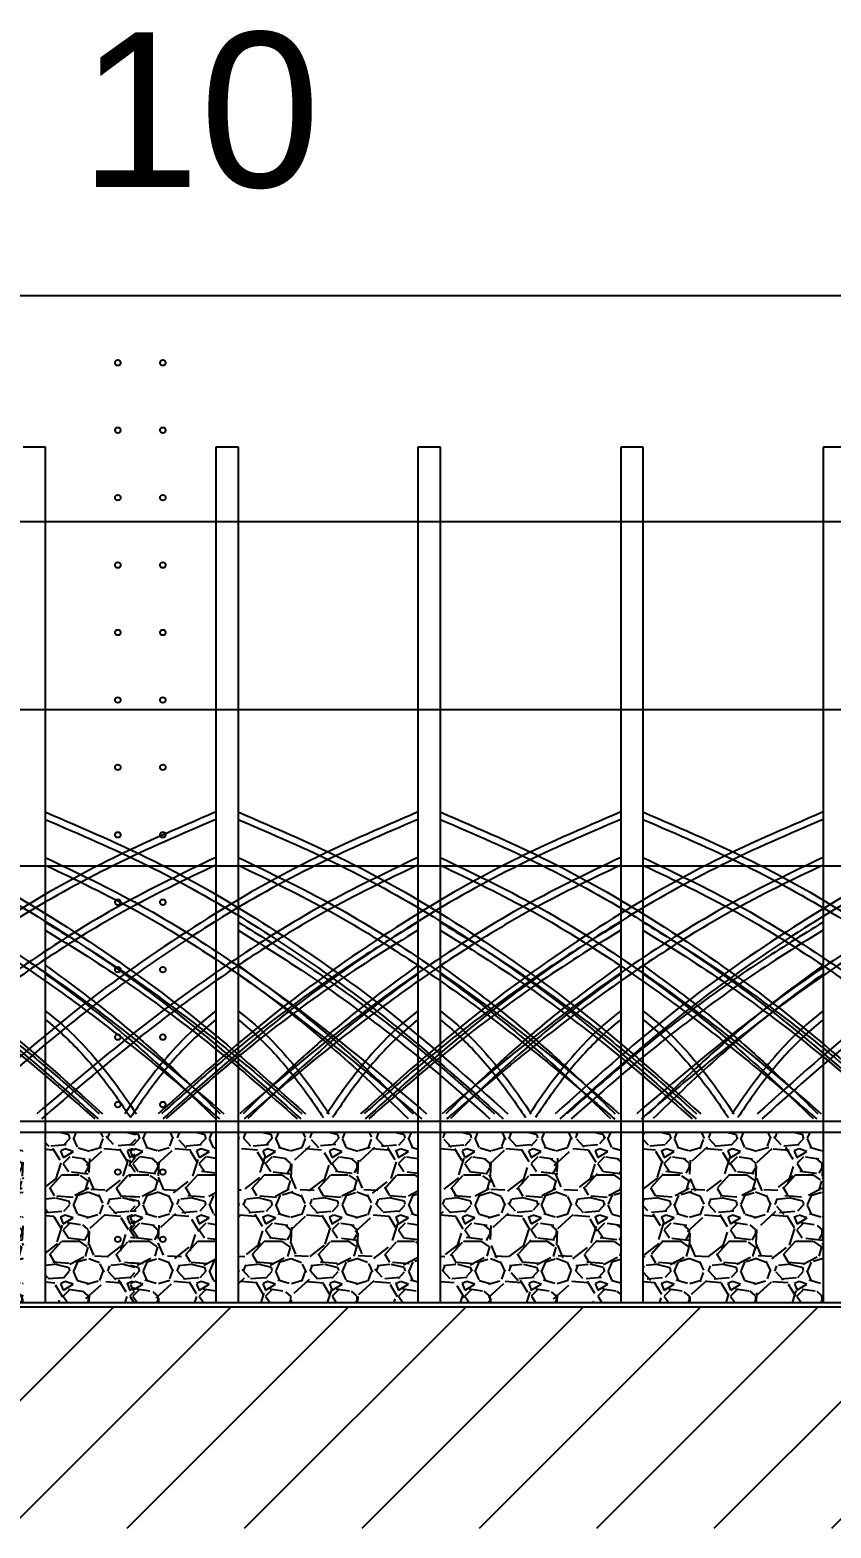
# Model space of a CAD drawing. Header units: feet. Extents: x 0 to 695, y -979 to -294.
# Drawn here: x 53.71 to 57.33, y -306.1 to -299.33 of the extents above; entities that cross this region are included whole.
import ezdxf

# ---------------------------------------------------------------- set-up
doc = ezdxf.new("R2010")
doc.units = ezdxf.units.FT
doc.header["$MEASUREMENT"] = 0
for name, color, linetype in [('ATM Mangroves', 3, 'Continuous'), ('Max Crest Water Height', 130, 'Continuous'), ('Max Water Level', 210, 'Continuous'), ('No of Bays', 2, 'Continuous'), ('Slabs', 7, 'Continuous')]:
    doc.layers.add(name, color=color, linetype=linetype)
doc.styles.get("Standard").update_dxf_attribs({"font": 'verdana.ttf'})

msp = doc.modelspace()

# ---------------------------------------------------------------- hatches: boundary and pattern name
at = {"transparency": 33554687}
h = msp.add_hatch(dxfattribs=at)
h.set_pattern_fill('ANSI31', color=256, scale=3)
h.set_pattern_definition([(45, (-1.99031259989304, 110.2803819911471), (-0.2651650429449553, 0.2651650429449554), [])])
h.paths.add_polyline_path([(10.41983944352068, -305.1031213217977), (3.049839443520682, -305.1031213217977), (3.049839443520682, -306.1031213217977), (98.10063944352068, -306.1031213217985), (99.10063944352068, -306.1031213217984), (99.10063944352068, -302.4455213217977), (107.2176394435207, -302.4455213217977), (107.2176394435207, -301.4455213217977), (98.30921900890351, -301.4455213217977), (98.30921900890348, -305.1031213217977), (10.67383944352068, -305.1031213217977)])
at = {"layer": 'Slabs', "transparency": 33554687}
h = msp.add_hatch(dxfattribs=at)
h.set_pattern_fill('GRAVEL', scale=0.3)
h.set_pattern_definition([(228.012787504, (76.68938094907664, 86.85683634273158), (-2.400000000000019, -2.700000000000001), [0.0403608, -3.995726414122109]), (184.969740728, (76.66238094907665, 86.82683634273155), (3.599999999999993, 0.3000000000000105), [0.0692604, -6.856777428368999]), (132.510447078, (76.59338094907665, 86.82083634273158), (3.000000000000035, -3.299999999999959), [0.0488364, -4.83480977882991]), (267.273689006, (76.47638094907664, 86.7458363427316), (0.3000000000000073, 6.000000000000005), [0.06307139999999987, -6.244067412488692]), (292.833654178, (76.47338094907664, 86.68283634273155), (-1.499999999999996, 3.600000000000009), [0.06184649999999994, -6.122811938426482]), (357.273689006, (76.49738094907664, 86.62583634273159), (-6.000000000000005, 0.3000000000000076), [0.06307139999999987, -6.244067412488692]), (37.6942404667, (76.56038094907665, 86.62283634273155), (-3.899999999999999, -2.999999999999992), [0.08340869999999999, -8.2574545646748]), (72.2553283749, (76.62638094907665, 86.67383634273159), (2.100000000000008, 6.600000000000001), [0.07874639999999987, -7.795896449044011]), (121.429565615, (76.65038094907665, 86.74883634273158), (-2.400000000000006, 3.899999999999996), [0.063285, -6.265221932918699]), (175.236358309, (76.61738094907663, 86.80283634273155), (3.299999999999995, -0.3000000000000114), [0.0722496, -3.54022877363769]), (222.397437798, (76.54538094907664, 86.80883634273158), (-3.599999999999989, -3.299999999999991), [0.0934344, -9.25001250143847]), (138.814074834, (76.77338094907664, 86.74283634273155), (-2.10000000000001, 1.8), [0.03189029999999993, -3.157153443820406]), (171.46923439, (76.74938094907664, 86.76383634273157), (3.899999999999999, -0.5999999999999985), [0.0606711, -6.0064534248471]), (225, (76.68938094907664, 86.77283634273158), (-3.330669073875469e-17, -0.2999999999999799), [0.04242629999999999, -0.38183776871193]), (203.198590514, (76.66838094907665, 86.80883634273158), (1.499999999999997, 0.5999999999999925), [0.0228474, -2.26188453175917]), (291.801409486, (76.64738094907663, 86.79983634273157), (-0.2999999999999052, 0.9000000000000308), [0.0323109, -1.58323854214035]), (30.96375653209999, (76.65938094907663, 86.7698363427316), (0.9000000000000159, 0.5999999999999939), [0.0524787, -1.69680686845359]), (161.565051177, (76.70438094907665, 86.79683634273158), (0.6000000000000034, -0.299999999999993), [0.03794729999999994, -0.9107359980505189]), (16.389540334, (76.47338094907664, 86.79983634273157), (2.99999999999999, 0.9000000000000131), [0.05316, -5.26285354400082]), (70.3461759419, (76.52438094907664, 86.81483634273155), (-1.200000000000366, -3.300000000001019), [0.04459829999999999, -4.4152223241957]), (293.198590514, (76.70438094907665, 86.85683634273158), (-0.5999999999999911, 1.499999999999997), [0.0456945, -2.23903743175917]), (343.610459666, (76.72238094907664, 86.81483634273155), (-2.99999999999999, 0.900000000000013), [0.05315999999999994, -5.262853544000691]), (339.44395478, (76.47338094907664, 86.61383634273159), (-1.500000000000011, 0.6000000000000073), [0.05126399999999993, -2.511937123595246]), (294.775140569, (76.52138094907664, 86.59583634273156), (-1.500000000000002, 3.3), [0.0429534, -4.2523929189828]), (66.8014094864, (76.70738094907664, 86.55683634273157), (0.5999999999999943, 1.499999999999991), [0.0456945, -2.23903743175917]), (17.3540246363, (76.72538094907664, 86.59883634273154), (-3.899999999999993, -1.199999999999989), [0.0502893, -4.978627084272]), (69.44395478040002, (76.56038094907665, 86.55683634273157), (-0.6000000000000021, -1.499999999999986), [0.02563199999999997, -2.537569123595246]), (101.309932474, (76.68938094907664, 86.55683634273157), (-0.2999999999999891, 1.200000000000004), [0.015297, -1.51440885407784]), (165.963756532, (76.68638094907665, 86.57183634273156), (0.8999999999999876, -0.3000000000000004), [0.0618465, -1.17508518768531]), (186.009005957, (76.62638094907665, 86.58683634273154), (3.000000000000014, 0.2999999999999949), [0.057315, -5.67417695236284]), (303.690067526, (76.65938094907663, 86.74283634273155), (-0.2999999999999962, 0.5999999999999958), [0.04326659999999993, -1.038398782639198]), (353.157226587, (76.68338094907664, 86.70683634273155), (5.100000000000004, -0.6000000000000159), [0.0755382, -7.47826878720849]), (60.9453959009, (76.75838094907664, 86.69783634273159), (-1.199999999999993, -2.099999999999993), [0.0308868, -3.0578022422961]), (90, (76.77338094907664, 86.72483634273158), (-0.2999999999999999, 0.3), [0.018, -0.282]), (120.256437164, (76.62038094907665, 86.59583634273156), (1.200000000000003, -2.100000000000002), [0.0416772, -4.12605599683494]), (48.01278750420001, (76.59938094907665, 86.63183634273156), (2.4, 2.699999999999993), [0.08072159999999999, -3.955365614122109]), (0, (76.65338094907663, 86.69183634273156), (0.3, 0.3), [0.078, -0.222]), (325.3048464690001, (76.73138094907664, 86.69183634273156), (3.000000000000041, -2.099999999999947), [0.04743419999999994, -4.695982290252592]), (254.054604099, (76.77038094907664, 86.66483634273158), (-0.3000000000000113, -1.200000000000001), [0.0436806, -2.14035236678415]), (207.645975364, (76.75838094907664, 86.62283634273155), (-5.699999999999985, -3.000000000000014), [0.0711195, -7.040842254677819]), (175.42607874, (76.69538094907664, 86.58983634273159), (-3.899999999999986, 0.3000000000000004), [0.07523969999999999, -7.448722022390669])])
h.paths.add_polyline_path([(51.84945928380588, -304.3157213217978), (51.03813526021221, -304.3157213217978), (51.03813526021221, -305.0840713217978), (50.93665928380587, -305.0840713217978), (50.93665928380587, -304.3157213217978), (50.54476660597039, -304.3157213217978), (50.55183944352067, -305.0840713217978), (54.18263702230021, -305.0840713217977), (54.1870592838059, -304.3157213217978), (53.78133526021222, -304.3157213217978), (53.78133526021222, -305.0840713217978), (53.67985928380588, -305.0840713217978), (53.67985928380588, -304.3157213217971), (52.86693526021222, -304.3157213217978), (52.86693526021222, -305.0840713217978), (52.76545928380587, -305.0840713217978), (52.76545928380587, -304.3157213217978), (51.94945928380588, -304.3157213217979), (51.95093526021222, -305.0840713217978), (51.84945928380588, -305.0840713217978)])
h = msp.add_hatch(dxfattribs=at)
h.set_pattern_fill('GRAVEL', scale=0.3)
h.set_pattern_definition([(228.012787504, (80.30342316903247, 86.85683634273158), (-2.400000000000019, -2.700000000000001), [0.0403608, -3.995726414122109]), (184.969740728, (80.27642316903248, 86.82683634273155), (3.599999999999993, 0.3000000000000105), [0.0692604, -6.856777428368999]), (132.510447078, (80.20742316903248, 86.82083634273158), (3.000000000000035, -3.299999999999959), [0.0488364, -4.83480977882991]), (267.273689006, (80.09042316903248, 86.7458363427316), (0.3000000000000073, 6.000000000000005), [0.06307139999999987, -6.244067412488692]), (292.833654178, (80.08742316903248, 86.68283634273155), (-1.499999999999996, 3.600000000000009), [0.06184649999999994, -6.122811938426482]), (357.273689006, (80.11142316903248, 86.62583634273159), (-6.000000000000005, 0.3000000000000076), [0.06307139999999987, -6.244067412488692]), (37.6942404667, (80.17442316903248, 86.62283634273155), (-3.899999999999999, -2.999999999999992), [0.08340869999999999, -8.2574545646748]), (72.2553283749, (80.24042316903248, 86.67383634273159), (2.100000000000008, 6.600000000000001), [0.07874639999999987, -7.795896449044011]), (121.429565615, (80.26442316903248, 86.74883634273158), (-2.400000000000006, 3.899999999999996), [0.063285, -6.265221932918699]), (175.236358309, (80.23142316903247, 86.80283634273155), (3.299999999999995, -0.3000000000000114), [0.0722496, -3.54022877363769]), (222.397437798, (80.15942316903248, 86.80883634273158), (-3.599999999999989, -3.299999999999991), [0.0934344, -9.25001250143847]), (138.814074834, (80.38742316903247, 86.74283634273155), (-2.10000000000001, 1.8), [0.03189029999999993, -3.157153443820406]), (171.46923439, (80.36342316903247, 86.76383634273157), (3.899999999999999, -0.5999999999999985), [0.0606711, -6.0064534248471]), (225, (80.30342316903247, 86.77283634273158), (-3.330669073875469e-17, -0.2999999999999799), [0.04242629999999999, -0.38183776871193]), (203.198590514, (80.28242316903248, 86.80883634273158), (1.499999999999997, 0.5999999999999925), [0.0228474, -2.26188453175917]), (291.801409486, (80.26142316903247, 86.79983634273157), (-0.2999999999999052, 0.9000000000000308), [0.0323109, -1.58323854214035]), (30.96375653209999, (80.27342316903247, 86.7698363427316), (0.9000000000000159, 0.5999999999999939), [0.0524787, -1.69680686845359]), (161.565051177, (80.31842316903249, 86.79683634273158), (0.6000000000000034, -0.299999999999993), [0.03794729999999994, -0.9107359980505189]), (16.389540334, (80.08742316903248, 86.79983634273157), (2.99999999999999, 0.9000000000000131), [0.05316, -5.26285354400082]), (70.3461759419, (80.13842316903248, 86.81483634273155), (-1.200000000000366, -3.300000000001019), [0.04459829999999999, -4.4152223241957]), (293.198590514, (80.31842316903249, 86.85683634273158), (-0.5999999999999911, 1.499999999999997), [0.0456945, -2.23903743175917]), (343.610459666, (80.33642316903247, 86.81483634273155), (-2.99999999999999, 0.900000000000013), [0.05315999999999994, -5.262853544000691]), (339.44395478, (80.08742316903248, 86.61383634273159), (-1.500000000000011, 0.6000000000000073), [0.05126399999999993, -2.511937123595246]), (294.775140569, (80.13542316903248, 86.59583634273156), (-1.500000000000002, 3.3), [0.0429534, -4.2523929189828]), (66.8014094864, (80.32142316903247, 86.55683634273157), (0.5999999999999943, 1.499999999999991), [0.0456945, -2.23903743175917]), (17.3540246363, (80.33942316903247, 86.59883634273154), (-3.899999999999993, -1.199999999999989), [0.0502893, -4.978627084272]), (69.44395478040002, (80.17442316903248, 86.55683634273157), (-0.6000000000000021, -1.499999999999986), [0.02563199999999997, -2.537569123595246]), (101.309932474, (80.30342316903247, 86.55683634273157), (-0.2999999999999891, 1.200000000000004), [0.015297, -1.51440885407784]), (165.963756532, (80.30042316903248, 86.57183634273156), (0.8999999999999876, -0.3000000000000004), [0.0618465, -1.17508518768531]), (186.009005957, (80.24042316903248, 86.58683634273154), (3.000000000000014, 0.2999999999999949), [0.057315, -5.67417695236284]), (303.690067526, (80.27342316903247, 86.74283634273155), (-0.2999999999999962, 0.5999999999999958), [0.04326659999999993, -1.038398782639198]), (353.157226587, (80.29742316903247, 86.70683634273155), (5.100000000000004, -0.6000000000000159), [0.0755382, -7.47826878720849]), (60.9453959009, (80.37242316903247, 86.69783634273159), (-1.199999999999993, -2.099999999999993), [0.0308868, -3.0578022422961]), (90, (80.38742316903247, 86.72483634273158), (-0.2999999999999999, 0.3), [0.018, -0.282]), (120.256437164, (80.23442316903248, 86.59583634273156), (1.200000000000003, -2.100000000000002), [0.0416772, -4.12605599683494]), (48.01278750420001, (80.21342316903248, 86.63183634273156), (2.4, 2.699999999999993), [0.08072159999999999, -3.955365614122109]), (0, (80.26742316903247, 86.69183634273156), (0.3, 0.3), [0.078, -0.222]), (325.3048464690001, (80.34542316903247, 86.69183634273156), (3.000000000000041, -2.099999999999947), [0.04743419999999994, -4.695982290252592]), (254.054604099, (80.38442316903247, 86.66483634273158), (-0.3000000000000113, -1.200000000000001), [0.0436806, -2.14035236678415]), (207.645975364, (80.37242316903247, 86.62283634273155), (-5.699999999999985, -3.000000000000014), [0.0711195, -7.040842254677819]), (175.42607874, (80.30942316903247, 86.58983634273159), (-3.899999999999986, 0.3000000000000004), [0.07523969999999999, -7.448722022390669])])
h.paths.add_polyline_path([(55.46350150376171, -304.3157213217978), (54.65217748016805, -304.3157213217978), (54.65217748016805, -305.0840713217978), (54.55070150376171, -305.0840713217978), (54.55070150376171, -304.3157213217978), (54.15880882592622, -304.3157213217978), (54.1658816634765, -305.0840713217977), (57.79667924225605, -305.0840713217978), (57.80110150376174, -304.3157213217978), (57.39537748016806, -304.3157213217978), (57.39537748016806, -305.0840713217978), (57.29390150376172, -305.0840713217978), (57.29390150376172, -304.3157213217971), (56.48097748016805, -304.3157213217978), (56.48097748016805, -305.0840713217978), (56.37950150376171, -305.0840713217978), (56.3795015037617, -304.3157213217978), (55.56350150376171, -304.3157213217979), (55.56497748016805, -305.0840713217978), (55.46350150376171, -305.0840713217978)])

# ---------------------------------------------------------------- linework, layer by layer
at = {"transparency": 33554687}
for p, q in [((10.67383944352068, -300.5311213217977), (98.10063944352068, -300.5311213217977)), ((10.67383944352068, -305.1031213217977), (98.10063944352068, -305.1031213217977)), ((21.29103944352068, -305.1031213217977), (98.30921900890348, -305.1031213217978)), ((54.20943944352068, -305.1031213217977), (57.86703944352068, -305.1031213217977))]:
    msp.add_line(p, q, dxfattribs=at)
at = {"color": 0, "transparency": 33554687}
for centre in [(54.10783944352068, -300.8359213217977), (54.31103944352068, -300.8359213217977)]:
    msp.add_circle(centre, 0.0127, dxfattribs=at)
at = {"transparency": 33554687}
for centre in [(54.10783944352068, -301.1407213217977), (54.31103944352068, -301.1407213217977), (54.10783944352068, -301.4455213217977), (54.31103944352068, -301.4455213217977), (54.10783944352068, -301.7503213217977), (54.31103944352068, -301.7503213217977), (54.10783944352068, -302.0551213217977), (54.31103944352068, -302.0551213217977), (54.10783944352068, -302.3599213217977), (54.31103944352068, -302.3599213217977), (54.10783944352067, -302.6647213217977), (54.31103944352068, -302.6647213217977), (54.10783944352067, -302.9695213217977), (54.31103944352068, -302.9695213217977), (54.10783944352067, -303.2743213217977), (54.31103944352068, -303.2743213217977), (54.10783944352067, -303.5791213217977), (54.31103944352068, -303.5791213217977), (54.10783944352067, -303.8839213217977), (54.31103944352068, -303.8839213217977), (54.10783944352068, -304.1887213217977), (54.31103944352068, -304.1887213217977), (54.10783944352068, -304.4935213217977), (54.31103944352068, -304.4935213217977), (54.10783944352068, -304.7983213217977), (54.31103944352068, -304.7983213217977)]:
    msp.add_circle(centre, 0.0127, dxfattribs=at)
at = {"layer": 'ATM Mangroves', "color": 7, "transparency": 33554687}
for p, q in [((53.78133526021222, -301.2169213217975), (53.67985928380588, -301.2169213217975)), ((54.65217748016805, -301.2169213217975), (54.55070150376171, -301.2169213217975)), ((55.56497748016805, -301.2169213217975), (55.46350150376171, -301.2169213217975)), ((56.48097748016805, -301.2169213217975), (56.37950150376171, -301.2169213217975)), ((57.39537748016806, -301.2169213217975), (57.29390150376172, -301.2169213217975)), ((10.87463944352066, -303.1097869782641), (65.06463944352066, -303.1097869782641)), ((54.20943944352067, -304.2649213217978), (50.55183944352067, -304.2649213217978)), ((54.20943944352067, -304.3157213217978), (50.55183944352067, -304.3157213217978)), ((57.86703944352066, -304.2649213217977), (54.20943944352066, -304.2649213217977)), ((57.86703944352066, -304.3157213217977), (54.20943944352066, -304.3157213217977)), ((46.90131228107094, -305.0840713217978), (65.1822394435207, -305.0840713217978))]:
    msp.add_line(p, q, dxfattribs=at)
for points in [[(53.78133526021222, -305.0840713217978), (53.78133526021222, -301.2169213217975)], [(53.78133526021222, -305.0840713217978), (53.78133526021222, -301.2169213217975)], [(54.55070150376171, -301.2169213217975), (54.55070150376171, -305.0840713217978)], [(54.55070150376171, -301.2169213217975), (54.55070150376171, -305.0840713217978)], [(54.65217748016805, -305.0840713217978), (54.65217748016805, -301.2169213217975)], [(54.65217748016805, -305.0840713217978), (54.65217748016805, -301.2169213217975)], [(55.46350150376171, -301.2169213217975), (55.46350150376171, -305.0840713217978)], [(55.46350150376171, -301.2169213217975), (55.46350150376171, -305.0840713217978)], [(55.56497748016805, -305.0840713217978), (55.56497748016805, -301.2169213217975)], [(55.56497748016805, -305.0840713217978), (55.56497748016805, -301.2169213217975)], [(56.37950150376171, -301.2169213217976), (56.37950150376171, -305.0840713217978)], [(56.37950150376171, -301.2169213217976), (56.37950150376171, -305.0840713217978)], [(56.48097748016805, -305.0840713217978), (56.48097748016805, -301.2169213217976)], [(56.48097748016805, -305.0840713217978), (56.48097748016805, -301.2169213217976)], [(57.29390150376172, -301.2169213217976), (57.29390150376172, -305.0840713217978)], [(57.29390150376172, -301.2169213217976), (57.29390150376172, -305.0840713217978)]]:
    msp.add_lwpolyline(points, dxfattribs=at)
for points in [[(51.9497016365974, -302.8662518402169), (52.4715148365974, -303.1033412402169), (52.99441063659739, -303.4075518402169), (53.51947163659744, -303.7832140402169), (54.0391196365974, -304.2303278402169)], [(54.55070150376174, -302.8662518402169), (54.02888830376174, -303.1033412402169), (53.50599250376175, -303.4075518402169), (52.9809315037617, -303.7832140402169), (52.46128350376174, -304.2303278402169)], [(52.8657016365974, -302.8662518402164), (53.3875148365974, -303.1033412402164), (53.91041063659738, -303.4075518402164), (54.43547163659743, -303.7832140402164), (54.9551196365974, -304.2303278402164)], [(55.46350150376174, -302.8662518402169), (54.94168830376174, -303.1033412402169), (54.41879250376176, -303.4075518402169), (53.89373150376171, -303.7832140402169), (53.37408350376175, -304.2303278402169)], [(53.78010163659741, -302.8662518402169), (54.3019148365974, -303.1033412402169), (54.82481063659739, -303.4075518402169), (55.34987163659744, -303.7832140402169), (55.8695196365974, -304.2303278402169)], [(56.37950150376174, -302.8662518402164), (55.85768830376174, -303.1033412402164), (55.33479250376175, -303.4075518402164), (54.8097315037617, -303.7832140402164), (54.29008350376174, -304.2303278402164)], [(54.65094385655323, -302.8662518402169), (55.17275705655323, -303.1033412402169), (55.69565285655322, -303.4075518402169), (56.22071385655327, -303.7832140402169), (56.74036185655323, -304.2303278402169)], [(57.29390150376175, -302.8662518402169), (56.77208830376175, -303.1033412402169), (56.24919250376176, -303.4075518402169), (55.72413150376171, -303.7832140402169), (55.20448350376175, -304.2303278402169)], [(55.56374385655324, -302.8662518402169), (56.08555705655323, -303.1033412402169), (56.60845285655322, -303.4075518402169), (57.13351385655327, -303.7832140402169), (57.65316185655323, -304.2303278402169)], [(58.1728010644714, -302.8662518402169), (57.6509878644714, -303.1033412402169), (57.12809206447142, -303.4075518402169), (56.60303106447137, -303.7832140402169), (56.08338306447141, -304.2303278402169)], [(56.47974385655323, -302.8662518402164), (57.00155705655323, -303.1033412402164), (57.52445285655322, -303.4075518402164), (58.04951385655327, -303.7832140402164), (58.56916185655323, -304.2303278402164)], [(59.0856010644714, -302.8662518402169), (58.56378786447141, -303.1033412402169), (58.04089206447142, -303.4075518402169), (57.51583106447137, -303.7832140402169), (56.99618306447141, -304.2303278402169)], [(54.55070150376174, -303.0719458402169), (54.12199190376175, -303.2873832402169), (53.69219970376177, -303.5547854402168), (53.26349010376175, -303.8687394402169), (52.82936750376175, -304.2303278402169)], [(52.8657016365974, -303.0719458402164), (53.29441123659739, -303.2873832402165), (53.72420343659737, -303.5547854402164), (54.15291303659739, -303.8687394402164), (54.58703563659738, -304.2303278402164)], [(55.46350150376174, -303.0719458402169), (55.03479190376175, -303.2873832402169), (54.60499970376177, -303.5547854402168), (54.17629010376175, -303.8687394402169), (53.74216750376176, -304.2303278402169)], [(53.78010163659741, -303.0719458402169), (54.2088112365974, -303.2873832402169), (54.63860343659738, -303.5547854402168), (55.0673130365974, -303.8687394402169), (55.50143563659739, -304.2303278402169)], [(54.65094385655323, -303.0719458402169), (55.07965345655322, -303.2873832402169), (55.5094456565532, -303.5547854402168), (55.93815525655322, -303.8687394402169), (56.37227785655322, -304.2303278402169)], [(56.37950150376174, -303.0719458402164), (55.95079190376175, -303.2873832402165), (55.52099970376177, -303.5547854402164), (55.09229010376175, -303.8687394402164), (54.65816750376175, -304.2303278402164)], [(55.56374385655324, -303.0719458402169), (55.99245345655323, -303.2873832402169), (56.42224565655321, -303.5547854402168), (56.85095525655323, -303.8687394402169), (57.28507785655322, -304.2303278402169)], [(57.29390150376175, -303.0719458402169), (56.86519190376175, -303.2873832402169), (56.43539970376177, -303.5547854402168), (56.00669010376176, -303.8687394402169), (55.57256750376176, -304.2303278402169)], [(58.1728010644714, -303.0719458402169), (57.74409146447141, -303.2873832402169), (57.31429926447143, -303.5547854402168), (56.88558966447141, -303.8687394402169), (56.45146706447142, -304.2303278402169)], [(56.47974385655323, -303.0719458402164), (56.90845345655323, -303.2873832402165), (57.33824565655321, -303.5547854402164), (57.76695525655322, -303.8687394402164), (58.20107785655322, -304.2303278402164)], [(52.8657016365974, -303.3642478402164), (53.15475583659738, -303.5461246402164), (53.44489263659741, -303.7507360402165), (53.73394683659739, -303.9780820402164), (54.02408363659739, -304.2303278402164)], [(53.78010163659741, -303.3642478402169), (54.06915583659739, -303.5461246402169), (54.35929263659742, -303.7507360402169), (54.6483468365974, -303.9780820402169), (54.9384836365974, -304.2303278402169)], [(55.46350150376174, -303.3642478402169), (55.17444730376176, -303.5461246402169), (54.88431050376173, -303.7507360402169), (54.59525630376175, -303.9780820402169), (54.30511950376175, -304.2303278402169)], [(54.65094385655323, -303.3642478402169), (54.93999805655321, -303.5461246402169), (55.23013485655324, -303.7507360402169), (55.51918905655322, -303.9780820402169), (55.80932585655322, -304.2303278402169)], [(56.37950150376174, -303.3642478402164), (56.09044730376176, -303.5461246402164), (55.80031050376173, -303.7507360402165), (55.51125630376175, -303.9780820402164), (55.22111950376175, -304.2303278402164)], [(55.56374385655324, -303.3642478402169), (55.85279805655322, -303.5461246402169), (56.14293485655325, -303.7507360402169), (56.43198905655323, -303.9780820402169), (56.72212585655323, -304.2303278402169)], [(57.29390150376175, -303.3642478402169), (57.00484730376176, -303.5461246402169), (56.71471050376174, -303.7507360402169), (56.42565630376176, -303.9780820402169), (56.13551950376176, -304.2303278402169)], [(56.47974385655323, -303.3642478402164), (56.76879805655322, -303.5461246402164), (57.05893485655324, -303.7507360402165), (57.34798905655322, -303.9780820402164), (57.63812585655322, -304.2303278402164)], [(53.78010163659741, -303.5591158402169), (53.97605223659741, -303.7041842402169), (54.1730854365974, -303.8633264402169), (54.36903603659741, -304.0376250402169), (54.57039963659741, -304.2303278402169)], [(54.65094385655323, -303.5591158402169), (54.84689445655324, -303.7041842402169), (55.04392765655323, -303.8633264402169), (55.23987825655323, -304.0376250402169), (55.44124185655324, -304.2303278402169)], [(55.46350150376174, -303.5591158402169), (55.26755090376174, -303.7041842402169), (55.07051770376174, -303.8633264402169), (54.87456710376174, -304.0376250402169), (54.67320350376173, -304.2303278402169)], [(55.56374385655324, -303.5591158402169), (55.75969445655324, -303.7041842402169), (55.95672765655323, -303.8633264402169), (56.15267825655324, -304.0376250402169), (56.35404185655324, -304.2303278402169)], [(56.37950150376174, -303.5591158402164), (56.18355090376173, -303.7041842402164), (55.98651770376174, -303.8633264402164), (55.79056710376174, -304.0376250402164), (55.58920350376173, -304.2303278402164)], [(56.47974385655323, -303.5591158402164), (56.67569445655324, -303.7041842402164), (56.87272765655323, -303.8633264402164), (57.06867825655323, -304.0376250402164), (57.27004185655324, -304.2303278402164)], [(57.29390150376175, -303.5591158402169), (57.09795090376174, -303.7041842402169), (56.90091770376175, -303.8633264402169), (56.70496710376175, -304.0376250402169), (56.50360350376174, -304.2303278402169)], [(53.78010163659741, -303.7648098402169), (53.8829486365974, -303.8514178402169), (53.98687823659742, -303.9585952402169), (54.08972523659739, -304.0852594402169), (54.19148963659737, -304.2303278402169)], [(54.55070150376174, -303.7648098402169), (54.44785450376174, -303.8514178402169), (54.34392490376172, -303.9585952402169), (54.24107790376176, -304.0852594402169), (54.13931350376178, -304.2303278402169)], [(54.65094385655323, -303.7648098402169), (54.75379085655323, -303.8514178402169), (54.85772045655325, -303.9585952402169), (54.96056745655321, -304.0852594402169), (55.06233185655319, -304.2303278402169)], [(55.46350150376174, -303.7648098402169), (55.36065450376174, -303.8514178402169), (55.25672490376173, -303.9585952402169), (55.15387790376176, -304.0852594402169), (55.05211350376178, -304.2303278402169)], [(55.56374385655324, -303.7648098402169), (55.66659085655323, -303.8514178402169), (55.77052045655325, -303.9585952402169), (55.87336745655322, -304.0852594402169), (55.9751318565532, -304.2303278402169)], [(56.37950150376174, -303.7648098402164), (56.27665450376174, -303.8514178402164), (56.17272490376173, -303.9585952402164), (56.06987790376176, -304.0852594402164), (55.96811350376178, -304.2303278402164)], [(56.47974385655323, -303.7648098402164), (56.58259085655323, -303.8514178402164), (56.68652045655325, -303.9585952402164), (56.78936745655322, -304.0852594402164), (56.89113185655319, -304.2303278402164)], [(57.29390150376175, -303.7648098402169), (57.19105450376175, -303.8514178402169), (57.08712490376173, -303.9585952402169), (56.98427790376176, -304.0852594402169), (56.88251350376179, -304.2303278402169)]]:
    msp.add_spline(points, degree=3, dxfattribs=at)
for points, knots in [([(51.94970163659737, -302.8999426132483), (52.10465090917389, -302.9664140228958), (52.25902736896105, -303.0328908578108), (52.71724856853623, -303.2584929251836), (53.00964427220259, -303.444115869876), (53.54406206846081, -303.8323189206952), (53.78152224489528, -304.0413587530325), (54.01847225720854, -304.2534006263759)], [0.01225711850538435, 0.01225711850538435, 0.01225711850538435, 0.01225711850538435, 0.4791094907207734, 0.4791094907207734, 1.43732847216232, 1.43732847216232, 2.31778453469601, 2.31778453469601, 2.31778453469601, 2.31778453469601]), ([(54.55070150376176, -302.8999426132483), (54.39575223118525, -302.9664140228958), (54.24137577139809, -303.0328908578108), (53.78315457182291, -303.2584929251836), (53.49075886815655, -303.444115869876), (52.95634107189833, -303.8323189206952), (52.71888089546386, -304.0413587530325), (52.4819308831506, -304.2534006263759)], [0.01225711850538435, 0.01225711850538435, 0.01225711850538435, 0.01225711850538435, 0.4791094907207734, 0.4791094907207734, 1.43732847216232, 1.43732847216232, 2.31778453469601, 2.31778453469601, 2.31778453469601, 2.31778453469601]), ([(52.86570163659737, -302.8999426132478), (53.02065090917389, -302.9664140228953), (53.17502736896105, -303.0328908578103), (53.63324856853622, -303.2584929251831), (53.92564427220258, -303.4441158698756), (54.46006206846081, -303.8323189206948), (54.69752224489527, -304.041358753032), (54.93447225720853, -304.2534006263755)], [0.01225711850538435, 0.01225711850538435, 0.01225711850538435, 0.01225711850538435, 0.4791094907207734, 0.4791094907207734, 1.43732847216232, 1.43732847216232, 2.31778453469601, 2.31778453469601, 2.31778453469601, 2.31778453469601]), ([(55.46350150376177, -302.8999426132483), (55.30855223118525, -302.9664140228958), (55.15417577139809, -303.0328908578108), (54.69595457182292, -303.2584929251836), (54.40355886815656, -303.444115869876), (53.86914107189833, -303.8323189206952), (53.63168089546387, -304.0413587530325), (53.39473088315061, -304.2534006263759)], [0.01225711850538435, 0.01225711850538435, 0.01225711850538435, 0.01225711850538435, 0.4791094907207734, 0.4791094907207734, 1.43732847216232, 1.43732847216232, 2.31778453469601, 2.31778453469601, 2.31778453469601, 2.31778453469601]), ([(53.78010163659738, -302.8999426132483), (53.9350509091739, -302.9664140228958), (54.08942736896105, -303.0328908578108), (54.54764856853623, -303.2584929251836), (54.84004427220259, -303.444115869876), (55.37446206846082, -303.8323189206952), (55.61192224489528, -304.0413587530325), (55.84887225720854, -304.2534006263759)], [0.01225711850538435, 0.01225711850538435, 0.01225711850538435, 0.01225711850538435, 0.4791094907207734, 0.4791094907207734, 1.43732847216232, 1.43732847216232, 2.31778453469601, 2.31778453469601, 2.31778453469601, 2.31778453469601]), ([(56.37950150376177, -302.8999426132478), (56.22455223118525, -302.9664140228953), (56.07017577139809, -303.0328908578103), (55.61195457182291, -303.2584929251831), (55.31955886815656, -303.4441158698756), (54.78514107189833, -303.8323189206948), (54.54768089546386, -304.041358753032), (54.3107308831506, -304.2534006263755)], [0.01225711850538435, 0.01225711850538435, 0.01225711850538435, 0.01225711850538435, 0.4791094907207734, 0.4791094907207734, 1.43732847216232, 1.43732847216232, 2.31778453469601, 2.31778453469601, 2.31778453469601, 2.31778453469601]), ([(54.65094385655321, -302.8999426132483), (54.80589312912972, -302.9664140228958), (54.96026958891688, -303.0328908578108), (55.41849078849206, -303.2584929251836), (55.71088649215842, -303.444115869876), (56.24530428841664, -303.8323189206952), (56.48276446485111, -304.0413587530325), (56.71971447716437, -304.2534006263759)], [0.01225711850538435, 0.01225711850538435, 0.01225711850538435, 0.01225711850538435, 0.4791094907207734, 0.4791094907207734, 1.43732847216232, 1.43732847216232, 2.31778453469601, 2.31778453469601, 2.31778453469601, 2.31778453469601]), ([(57.29390150376177, -302.8999426132483), (57.13895223118526, -302.9664140228958), (56.9845757713981, -303.0328908578108), (56.52635457182292, -303.2584929251836), (56.23395886815656, -303.444115869876), (55.69954107189834, -303.8323189206952), (55.46208089546387, -304.0413587530325), (55.22513088315061, -304.2534006263759)], [0.01225711850538435, 0.01225711850538435, 0.01225711850538435, 0.01225711850538435, 0.4791094907207734, 0.4791094907207734, 1.43732847216232, 1.43732847216232, 2.31778453469601, 2.31778453469601, 2.31778453469601, 2.31778453469601]), ([(55.56374385655321, -302.8999426132483), (55.71869312912973, -302.9664140228958), (55.87306958891688, -303.0328908578108), (56.33129078849206, -303.2584929251836), (56.62368649215842, -303.444115869876), (57.15810428841665, -303.8323189206952), (57.39556446485111, -304.0413587530325), (57.63251447716437, -304.2534006263759)], [0.01225711850538435, 0.01225711850538435, 0.01225711850538435, 0.01225711850538435, 0.4791094907207734, 0.4791094907207734, 1.43732847216232, 1.43732847216232, 2.31778453469601, 2.31778453469601, 2.31778453469601, 2.31778453469601]), ([(58.17280106447143, -302.8999426132483), (58.01785179189491, -302.9664140228958), (57.86347533210775, -303.0328908578108), (57.40525413253258, -303.2584929251836), (57.11285842886622, -303.444115869876), (56.57844063260799, -303.8323189206952), (56.34098045617353, -304.0413587530325), (56.10403044386027, -304.2534006263759)], [0.01225711850538435, 0.01225711850538435, 0.01225711850538435, 0.01225711850538435, 0.4791094907207734, 0.4791094907207734, 1.43732847216232, 1.43732847216232, 2.31778453469601, 2.31778453469601, 2.31778453469601, 2.31778453469601]), ([(56.47974385655321, -302.8999426132478), (56.63469312912972, -302.9664140228953), (56.78906958891688, -303.0328908578103), (57.24729078849206, -303.2584929251831), (57.53968649215842, -303.4441158698756), (58.07410428841664, -303.8323189206948), (58.31156446485111, -304.041358753032), (58.54851447716437, -304.2534006263755)], [0.01225711850538435, 0.01225711850538435, 0.01225711850538435, 0.01225711850538435, 0.4791094907207734, 0.4791094907207734, 1.43732847216232, 1.43732847216232, 2.31778453469601, 2.31778453469601, 2.31778453469601, 2.31778453469601]), ([(59.08560106447143, -302.8999426132483), (58.93065179189492, -302.9664140228958), (58.77627533210776, -303.0328908578108), (58.31805413253258, -303.2584929251836), (58.02565842886622, -303.444115869876), (57.491240632608, -303.8323189206952), (57.25378045617353, -304.0413587530325), (57.01683044386027, -304.2534006263759)], [0.01225711850538435, 0.01225711850538435, 0.01225711850538435, 0.01225711850538435, 0.4791094907207734, 0.4791094907207734, 1.43732847216232, 1.43732847216232, 2.31778453469601, 2.31778453469601, 2.31778453469601, 2.31778453469601]), ([(54.55070150376176, -303.1062671568913), (54.40937350458149, -303.1738666877276), (54.26872270673429, -303.2414661769594), (53.90667978834964, -303.4420967325716), (53.69058496538566, -303.588081059452), (53.27208887026834, -303.8955675494762), (53.07322075130546, -304.0624769066028), (52.8665641392708, -304.2392504404306), (52.85803121552093, -304.2465515710529), (52.84949718294465, -304.2538536505698)], [0.01366836299702191, 0.01366836299702191, 0.01366836299702191, 0.01366836299702191, 0.4475513778897694, 0.4475513778897694, 1.169952438169013, 1.169952438169013, 1.892353498448257, 1.892353498448257, 1.923465898919428, 1.923465898919428, 1.923465898919428, 1.923465898919428]), ([(52.86570163659737, -303.1062671568909), (53.00702963577765, -303.1738666877272), (53.14768043362485, -303.2414661769589), (53.50972335200949, -303.4420967325711), (53.72581817497348, -303.5880810594516), (54.1443142700908, -303.8955675494757), (54.34318238905367, -304.0624769066023), (54.54983900108834, -304.2392504404301), (54.55837192483821, -304.2465515710524), (54.56690595741448, -304.2538536505693)], [0.01366836299702191, 0.01366836299702191, 0.01366836299702191, 0.01366836299702191, 0.4475513778897694, 0.4475513778897694, 1.169952438169013, 1.169952438169013, 1.892353498448257, 1.892353498448257, 1.923465898919428, 1.923465898919428, 1.923465898919428, 1.923465898919428]), ([(55.46350150376177, -303.1062671568913), (55.32217350458149, -303.1738666877276), (55.18152270673429, -303.2414661769594), (54.81947978834965, -303.4420967325716), (54.60338496538566, -303.588081059452), (54.18488887026835, -303.8955675494762), (53.98602075130547, -304.0624769066028), (53.7793641392708, -304.2392504404306), (53.77083121552094, -304.2465515710529), (53.76229718294466, -304.2538536505698)], [0.01366836299702191, 0.01366836299702191, 0.01366836299702191, 0.01366836299702191, 0.4475513778897694, 0.4475513778897694, 1.169952438169013, 1.169952438169013, 1.892353498448257, 1.892353498448257, 1.923465898919428, 1.923465898919428, 1.923465898919428, 1.923465898919428]), ([(53.78010163659738, -303.1062671568913), (53.92142963577766, -303.1738666877276), (54.06208043362486, -303.2414661769594), (54.4241233520095, -303.4420967325716), (54.64021817497348, -303.588081059452), (55.0587142700908, -303.8955675494762), (55.25758238905368, -304.0624769066028), (55.46423900108834, -304.2392504404306), (55.47277192483821, -304.2465515710529), (55.48130595741449, -304.2538536505698)], [0.01366836299702191, 0.01366836299702191, 0.01366836299702191, 0.01366836299702191, 0.4475513778897694, 0.4475513778897694, 1.169952438169013, 1.169952438169013, 1.892353498448257, 1.892353498448257, 1.923465898919428, 1.923465898919428, 1.923465898919428, 1.923465898919428]), ([(54.65094385655321, -303.1062671568913), (54.79227185573348, -303.1738666877276), (54.93292265358068, -303.2414661769594), (55.29496557196533, -303.4420967325716), (55.51106039492931, -303.588081059452), (55.92955649004663, -303.8955675494762), (56.12842460900951, -304.0624769066028), (56.33508122104417, -304.2392504404306), (56.34361414479404, -304.2465515710529), (56.35214817737032, -304.2538536505698)], [0.01366836299702191, 0.01366836299702191, 0.01366836299702191, 0.01366836299702191, 0.4475513778897694, 0.4475513778897694, 1.169952438169013, 1.169952438169013, 1.892353498448257, 1.892353498448257, 1.923465898919428, 1.923465898919428, 1.923465898919428, 1.923465898919428]), ([(56.37950150376177, -303.1062671568909), (56.23817350458149, -303.1738666877272), (56.09752270673429, -303.2414661769589), (55.73547978834964, -303.4420967325711), (55.51938496538566, -303.5880810594516), (55.10088887026834, -303.8955675494757), (54.90202075130546, -304.0624769066023), (54.6953641392708, -304.2392504404301), (54.68683121552093, -304.2465515710524), (54.67829718294465, -304.2538536505693)], [0.01366836299702191, 0.01366836299702191, 0.01366836299702191, 0.01366836299702191, 0.4475513778897694, 0.4475513778897694, 1.169952438169013, 1.169952438169013, 1.892353498448257, 1.892353498448257, 1.923465898919428, 1.923465898919428, 1.923465898919428, 1.923465898919428]), ([(55.56374385655321, -303.1062671568913), (55.70507185573349, -303.1738666877276), (55.84572265358069, -303.2414661769594), (56.20776557196533, -303.4420967325716), (56.42386039492931, -303.588081059452), (56.84235649004663, -303.8955675494762), (57.04122460900951, -304.0624769066028), (57.24788122104417, -304.2392504404306), (57.25641414479404, -304.2465515710529), (57.26494817737032, -304.2538536505698)], [0.01366836299702191, 0.01366836299702191, 0.01366836299702191, 0.01366836299702191, 0.4475513778897694, 0.4475513778897694, 1.169952438169013, 1.169952438169013, 1.892353498448257, 1.892353498448257, 1.923465898919428, 1.923465898919428, 1.923465898919428, 1.923465898919428]), ([(57.29390150376177, -303.1062671568913), (57.1525735045815, -303.1738666877276), (57.0119227067343, -303.2414661769594), (56.64987978834965, -303.4420967325716), (56.43378496538567, -303.588081059452), (56.01528887026835, -303.8955675494762), (55.81642075130547, -304.0624769066028), (55.60976413927081, -304.2392504404306), (55.60123121552094, -304.2465515710529), (55.59269718294466, -304.2538536505698)], [0.01366836299702191, 0.01366836299702191, 0.01366836299702191, 0.01366836299702191, 0.4475513778897694, 0.4475513778897694, 1.169952438169013, 1.169952438169013, 1.892353498448257, 1.892353498448257, 1.923465898919428, 1.923465898919428, 1.923465898919428, 1.923465898919428]), ([(58.17280106447143, -303.1062671568913), (58.03147306529115, -303.1738666877276), (57.89082226744395, -303.2414661769594), (57.52877934905931, -303.4420967325716), (57.31268452609532, -303.588081059452), (56.89418843097801, -303.8955675494762), (56.69532031201513, -304.0624769066028), (56.48866369998046, -304.2392504404306), (56.4801307762306, -304.2465515710529), (56.47159674365432, -304.2538536505698)], [0.01366836299702191, 0.01366836299702191, 0.01366836299702191, 0.01366836299702191, 0.4475513778897694, 0.4475513778897694, 1.169952438169013, 1.169952438169013, 1.892353498448257, 1.892353498448257, 1.923465898919428, 1.923465898919428, 1.923465898919428, 1.923465898919428]), ([(56.47974385655321, -303.1062671568909), (56.62107185573348, -303.1738666877272), (56.76172265358068, -303.2414661769589), (57.12376557196533, -303.4420967325711), (57.33986039492931, -303.5880810594516), (57.75835649004663, -303.8955675494757), (57.95722460900951, -304.0624769066023), (58.16388122104417, -304.2392504404301), (58.17241414479404, -304.2465515710524), (58.18094817737032, -304.2538536505693)], [0.01366836299702191, 0.01366836299702191, 0.01366836299702191, 0.01366836299702191, 0.4475513778897694, 0.4475513778897694, 1.169952438169013, 1.169952438169013, 1.892353498448257, 1.892353498448257, 1.923465898919428, 1.923465898919428, 1.923465898919428, 1.923465898919428]), ([(52.86570163659706, -303.4005838857142), (52.99424419885244, -303.4795758814299), (53.12158372967027, -303.5589399485918), (53.3733070799914, -303.7339031530834), (53.49885259420724, -303.8279926149704), (53.7518538019922, -304.0306273098445), (53.87756392394763, -304.1416084642395), (54.0035230302428, -304.2534779849914)], [0.01755962128043403, 0.01755962128043403, 0.01755962128043403, 0.01755962128043403, 0.4357398291652329, 0.4357398291652329, 0.8714796583304657, 0.8714796583304657, 1.338210841209692, 1.338210841209692, 1.338210841209692, 1.338210841209692]), ([(53.78010163659707, -303.4005838857147), (53.90864419885244, -303.4795758814304), (54.03598372967028, -303.5589399485923), (54.28770707999141, -303.7339031530839), (54.41325259420725, -303.8279926149708), (54.66625380199221, -304.030627309845), (54.79196392394763, -304.1416084642399), (54.9179230302428, -304.2534779849918)], [0.01755962128043403, 0.01755962128043403, 0.01755962128043403, 0.01755962128043403, 0.4357398291652329, 0.4357398291652329, 0.8714796583304657, 0.8714796583304657, 1.338210841209692, 1.338210841209692, 1.338210841209692, 1.338210841209692]), ([(55.46350150376208, -303.4005838857147), (55.33495894150671, -303.4795758814304), (55.20761941068887, -303.5589399485923), (54.95589606036774, -303.7339031530839), (54.8303505461519, -303.8279926149708), (54.57734933836694, -304.030627309845), (54.45163921641151, -304.1416084642399), (54.32568011011634, -304.2534779849918)], [0.01755962128043403, 0.01755962128043403, 0.01755962128043403, 0.01755962128043403, 0.4357398291652329, 0.4357398291652329, 0.8714796583304657, 0.8714796583304657, 1.338210841209692, 1.338210841209692, 1.338210841209692, 1.338210841209692]), ([(54.65094385655289, -303.4005838857147), (54.77948641880827, -303.4795758814304), (54.9068259496261, -303.5589399485923), (55.15854929994723, -303.7339031530839), (55.28409481416308, -303.8279926149708), (55.53709602194804, -304.030627309845), (55.66280614390346, -304.1416084642399), (55.78876525019863, -304.2534779849918)], [0.01755962128043403, 0.01755962128043403, 0.01755962128043403, 0.01755962128043403, 0.4357398291652329, 0.4357398291652329, 0.8714796583304657, 0.8714796583304657, 1.338210841209692, 1.338210841209692, 1.338210841209692, 1.338210841209692]), ([(56.37950150376208, -303.4005838857142), (56.2509589415067, -303.4795758814299), (56.12361941068887, -303.5589399485918), (55.87189606036774, -303.7339031530834), (55.74635054615189, -303.8279926149704), (55.49334933836693, -304.0306273098445), (55.36763921641151, -304.1416084642395), (55.24168011011634, -304.2534779849914)], [0.01755962128043403, 0.01755962128043403, 0.01755962128043403, 0.01755962128043403, 0.4357398291652329, 0.4357398291652329, 0.8714796583304657, 0.8714796583304657, 1.338210841209692, 1.338210841209692, 1.338210841209692, 1.338210841209692]), ([(55.5637438565529, -303.4005838857147), (55.69228641880827, -303.4795758814304), (55.81962594962611, -303.5589399485923), (56.07134929994724, -303.7339031530839), (56.19689481416308, -303.8279926149708), (56.44989602194804, -304.030627309845), (56.57560614390346, -304.1416084642399), (56.70156525019863, -304.2534779849918)], [0.01755962128043403, 0.01755962128043403, 0.01755962128043403, 0.01755962128043403, 0.4357398291652329, 0.4357398291652329, 0.8714796583304657, 0.8714796583304657, 1.338210841209692, 1.338210841209692, 1.338210841209692, 1.338210841209692]), ([(57.29390150376209, -303.4005838857147), (57.16535894150671, -303.4795758814304), (57.03801941068888, -303.5589399485923), (56.78629606036775, -303.7339031530839), (56.6607505461519, -303.8279926149708), (56.40774933836694, -304.030627309845), (56.28203921641152, -304.1416084642399), (56.15608011011635, -304.2534779849918)], [0.01755962128043403, 0.01755962128043403, 0.01755962128043403, 0.01755962128043403, 0.4357398291652329, 0.4357398291652329, 0.8714796583304657, 0.8714796583304657, 1.338210841209692, 1.338210841209692, 1.338210841209692, 1.338210841209692]), ([(56.47974385655289, -303.4005838857142), (56.60828641880827, -303.4795758814299), (56.7356259496261, -303.5589399485918), (56.98734929994723, -303.7339031530834), (57.11289481416308, -303.8279926149704), (57.36589602194804, -304.0306273098445), (57.49160614390346, -304.1416084642395), (57.61756525019863, -304.2534779849914)], [0.01755962128043403, 0.01755962128043403, 0.01755962128043403, 0.01755962128043403, 0.4357398291652329, 0.4357398291652329, 0.8714796583304657, 0.8714796583304657, 1.338210841209692, 1.338210841209692, 1.338210841209692, 1.338210841209692]), ([(53.78010163659499, -303.5974172104294), (53.88891999733102, -303.6767479610315), (53.99618995149731, -303.7567148290487), (54.20849869293977, -303.9321440743341), (54.31360974425135, -304.0268422398256), (54.46066253109214, -304.1669259764922), (54.50471084116188, -304.2096986918301), (54.54882976557084, -304.2525406383447)], [0.02081669974320799, 0.02081669974320799, 0.02081669974320799, 0.02081669974320799, 0.3942230184415169, 0.3942230184415169, 0.7884460368830338, 0.7884460368830338, 0.9588479042329013, 0.9588479042329013, 0.9588479042329013, 0.9588479042329013]), ([(54.65094385655082, -303.5974172104294), (54.75976221728684, -303.6767479610315), (54.86703217145314, -303.7567148290487), (55.0793409128956, -303.9321440743341), (55.18445196420718, -304.0268422398256), (55.33150475104797, -304.1669259764922), (55.37555306111771, -304.2096986918301), (55.41967198552667, -304.2525406383447)], [0.02081669974320799, 0.02081669974320799, 0.02081669974320799, 0.02081669974320799, 0.3942230184415169, 0.3942230184415169, 0.7884460368830338, 0.7884460368830338, 0.9588479042329013, 0.9588479042329013, 0.9588479042329013, 0.9588479042329013]), ([(55.46350150376416, -303.5974172104294), (55.35468314302813, -303.6767479610315), (55.24741318886183, -303.7567148290487), (55.03510444741938, -303.9321440743341), (54.9299933961078, -304.0268422398256), (54.78294060926701, -304.1669259764922), (54.73889229919727, -304.2096986918301), (54.6947733747883, -304.2525406383447)], [0.02081669974320799, 0.02081669974320799, 0.02081669974320799, 0.02081669974320799, 0.3942230184415169, 0.3942230184415169, 0.7884460368830338, 0.7884460368830338, 0.9588479042329013, 0.9588479042329013, 0.9588479042329013, 0.9588479042329013]), ([(55.56374385655082, -303.5974172104294), (55.67256221728685, -303.6767479610315), (55.77983217145314, -303.7567148290487), (55.9921409128956, -303.9321440743341), (56.09725196420718, -304.0268422398256), (56.24430475104797, -304.1669259764922), (56.28835306111771, -304.2096986918301), (56.33247198552667, -304.2525406383447)], [0.02081669974320799, 0.02081669974320799, 0.02081669974320799, 0.02081669974320799, 0.3942230184415169, 0.3942230184415169, 0.7884460368830338, 0.7884460368830338, 0.9588479042329013, 0.9588479042329013, 0.9588479042329013, 0.9588479042329013]), ([(56.37950150376415, -303.5974172104289), (56.27068314302813, -303.676747961031), (56.16341318886183, -303.7567148290482), (55.95110444741938, -303.9321440743336), (55.84599339610779, -304.0268422398251), (55.69894060926701, -304.1669259764918), (55.65489229919726, -304.2096986918297), (55.6107733747883, -304.2525406383443)], [0.02081669974320799, 0.02081669974320799, 0.02081669974320799, 0.02081669974320799, 0.3942230184415169, 0.3942230184415169, 0.7884460368830338, 0.7884460368830338, 0.9588479042329013, 0.9588479042329013, 0.9588479042329013, 0.9588479042329013]), ([(56.47974385655082, -303.5974172104289), (56.58856221728684, -303.676747961031), (56.69583217145314, -303.7567148290482), (56.9081409128956, -303.9321440743336), (57.01325196420718, -304.0268422398251), (57.16030475104797, -304.1669259764918), (57.20435306111771, -304.2096986918297), (57.24847198552667, -304.2525406383443)], [0.02081669974320799, 0.02081669974320799, 0.02081669974320799, 0.02081669974320799, 0.3942230184415169, 0.3942230184415169, 0.7884460368830338, 0.7884460368830338, 0.9588479042329013, 0.9588479042329013, 0.9588479042329013, 0.9588479042329013]), ([(57.29390150376416, -303.5974172104294), (57.18508314302814, -303.6767479610315), (57.07781318886184, -303.7567148290487), (56.86550444741938, -303.9321440743341), (56.7603933961078, -304.0268422398256), (56.61334060926701, -304.1669259764922), (56.56929229919727, -304.2096986918301), (56.52517337478831, -304.2525406383447)], [0.02081669974320799, 0.02081669974320799, 0.02081669974320799, 0.02081669974320799, 0.3942230184415169, 0.3942230184415169, 0.7884460368830338, 0.7884460368830338, 0.9588479042329013, 0.9588479042329013, 0.9588479042329013, 0.9588479042329013]), ([(53.78010163659744, -303.8047163455469), (53.83827990753082, -303.8524207078136), (53.89281632739861, -303.9009775476262), (53.99864505491865, -304.0170482336111), (54.05017896350387, -304.0819072293165), (54.12115427350449, -304.1819244566863), (54.14346019318927, -304.2147412592862), (54.16588166347651, -304.2477318469225)], [0.02321068367792342, 0.02321068367792342, 0.02321068367792342, 0.02321068367792342, 0.2330037257347899, 0.2330037257347899, 0.4660074514695797, 0.4660074514695797, 0.5764938276270289, 0.5764938276270289, 0.5764938276270289, 0.5764938276270289]), ([(54.55070150376171, -303.8047163455469), (54.49252323282833, -303.8524207078136), (54.43798681296054, -303.9009775476262), (54.33215808544049, -304.0170482336111), (54.28062417685528, -304.0819072293165), (54.20964886685466, -304.1819244566863), (54.18734294716987, -304.2147412592862), (54.16492147688263, -304.2477318469225)], [0.02321068367792342, 0.02321068367792342, 0.02321068367792342, 0.02321068367792342, 0.2330037257347899, 0.2330037257347899, 0.4660074514695797, 0.4660074514695797, 0.5764938276270289, 0.5764938276270289, 0.5764938276270289, 0.5764938276270289]), ([(54.65094385655326, -303.8047163455469), (54.70912212748664, -303.8524207078136), (54.76365854735443, -303.9009775476262), (54.86948727487448, -304.0170482336111), (54.92102118345969, -304.0819072293165), (54.99199649346031, -304.1819244566863), (55.0143024131451, -304.2147412592862), (55.03672388343234, -304.2477318469225)], [0.02321068367792342, 0.02321068367792342, 0.02321068367792342, 0.02321068367792342, 0.2330037257347899, 0.2330037257347899, 0.4660074514695797, 0.4660074514695797, 0.5764938276270289, 0.5764938276270289, 0.5764938276270289, 0.5764938276270289]), ([(55.46350150376171, -303.8047163455469), (55.40532323282833, -303.8524207078136), (55.35078681296054, -303.9009775476262), (55.24495808544049, -304.0170482336111), (55.19342417685528, -304.0819072293165), (55.12244886685466, -304.1819244566863), (55.10014294716988, -304.2147412592862), (55.07772147688264, -304.2477318469225)], [0.02321068367792342, 0.02321068367792342, 0.02321068367792342, 0.02321068367792342, 0.2330037257347899, 0.2330037257347899, 0.4660074514695797, 0.4660074514695797, 0.5764938276270289, 0.5764938276270289, 0.5764938276270289, 0.5764938276270289]), ([(55.56374385655327, -303.8047163455469), (55.62192212748665, -303.8524207078136), (55.67645854735444, -303.9009775476262), (55.78228727487448, -304.0170482336111), (55.8338211834597, -304.0819072293165), (55.90479649346032, -304.1819244566863), (55.9271024131451, -304.2147412592862), (55.94952388343234, -304.2477318469225)], [0.02321068367792342, 0.02321068367792342, 0.02321068367792342, 0.02321068367792342, 0.2330037257347899, 0.2330037257347899, 0.4660074514695797, 0.4660074514695797, 0.5764938276270289, 0.5764938276270289, 0.5764938276270289, 0.5764938276270289]), ([(56.37950150376171, -303.8047163455464), (56.32132323282833, -303.8524207078131), (56.26678681296054, -303.9009775476258), (56.16095808544049, -304.0170482336107), (56.10942417685528, -304.0819072293161), (56.03844886685466, -304.1819244566858), (56.01614294716988, -304.2147412592857), (55.99372147688263, -304.247731846922)], [0.02321068367792342, 0.02321068367792342, 0.02321068367792342, 0.02321068367792342, 0.2330037257347899, 0.2330037257347899, 0.4660074514695797, 0.4660074514695797, 0.5764938276270289, 0.5764938276270289, 0.5764938276270289, 0.5764938276270289]), ([(56.47974385655326, -303.8047163455464), (56.53792212748665, -303.8524207078131), (56.59245854735443, -303.9009775476258), (56.69828727487448, -304.0170482336107), (56.74982118345969, -304.0819072293161), (56.82079649346031, -304.1819244566858), (56.8431024131451, -304.2147412592857), (56.86552388343234, -304.247731846922)], [0.02321068367792342, 0.02321068367792342, 0.02321068367792342, 0.02321068367792342, 0.2330037257347899, 0.2330037257347899, 0.4660074514695797, 0.4660074514695797, 0.5764938276270289, 0.5764938276270289, 0.5764938276270289, 0.5764938276270289]), ([(57.29390150376172, -303.8047163455469), (57.23572323282833, -303.8524207078136), (57.18118681296055, -303.9009775476262), (57.0753580854405, -304.0170482336111), (57.02382417685529, -304.0819072293165), (56.95284886685467, -304.1819244566863), (56.93054294716988, -304.2147412592862), (56.90812147688264, -304.2477318469225)], [0.02321068367792342, 0.02321068367792342, 0.02321068367792342, 0.02321068367792342, 0.2330037257347899, 0.2330037257347899, 0.4660074514695797, 0.4660074514695797, 0.5764938276270289, 0.5764938276270289, 0.5764938276270289, 0.5764938276270289])]:
    msp.add_open_spline(points, degree=3, knots=knots, dxfattribs=at)
at = {"layer": 'Max Crest Water Height', "color": 7, "transparency": 33554687}
msp.add_line((10.87464067997474, -301.5531734732891), (98.30922024535758, -301.5531734732892), dxfattribs=at)
at = {"layer": 'Max Water Level', "transparency": 33554687}
msp.add_line((10.87463944352066, -302.4031820544878), (94.06784501720067, -302.4031820544878), dxfattribs=at)

# ---------------------------------------------------------------- texts
at = {"layer": 'No of Bays', "color": 0, "transparency": 33554687, "insert": (53.93463806991652, -299.3418023524308), "char_height": 3.5, "width": 19.93908790006646, "attachment_point": 1}
msp.add_mtext('{\\f@Arial Unicode MS|b0|i0|c0|p34;\\H0.2x;10}', dxfattribs=at)

doc.saveas('drawing.dxf')
